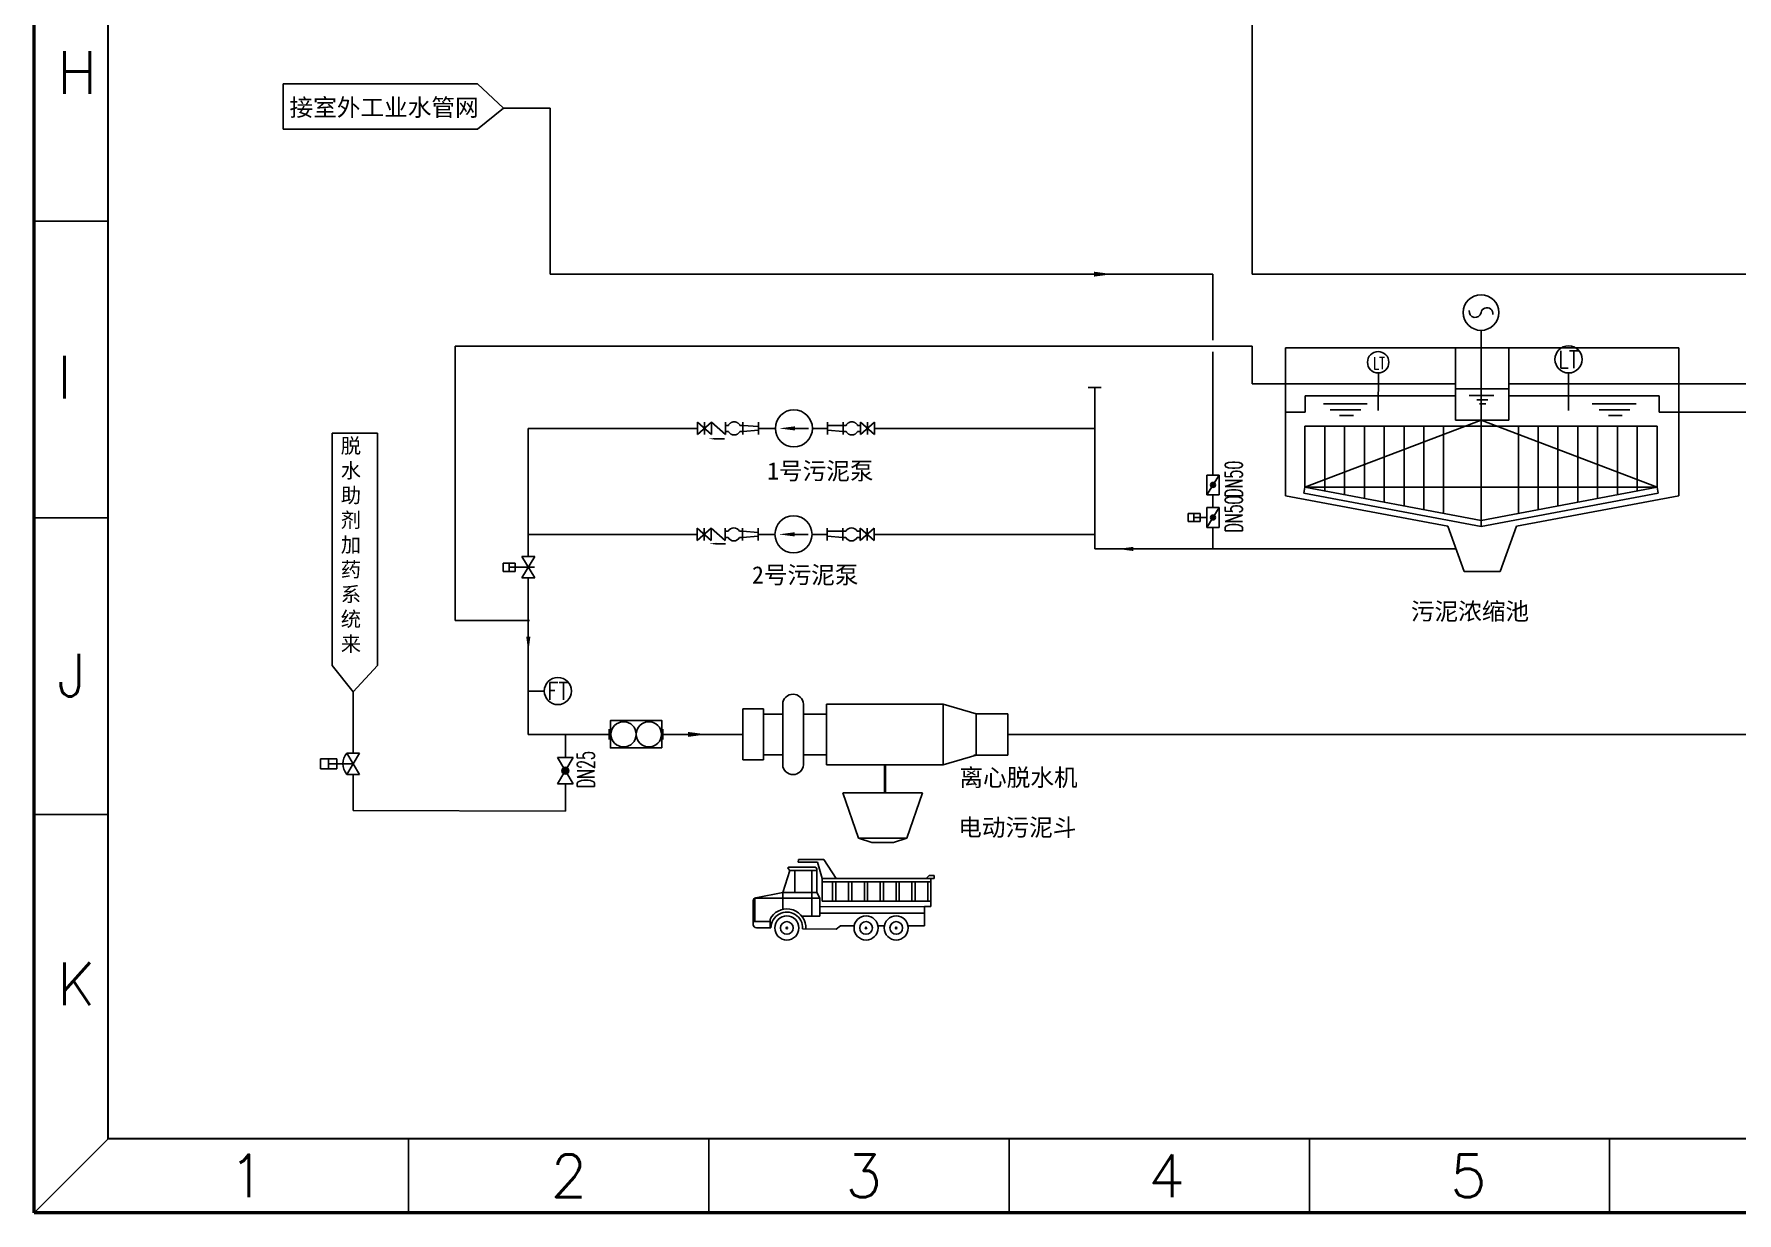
# Model space of a CAD drawing. Extents: x 4355 to 5355, y 1066 to 1761.
# Drawn here: x 4354.7 to 4698.5, y 1066.1 to 1304.2 of the extents above; entities that cross this region are included whole.
import ezdxf
from ezdxf.enums import TextEntityAlignment as Align

# ---------------------------------------------------------------- set-up
doc = ezdxf.new("R2010")
doc.units = 0
doc.header["$LTSCALE"] = 10
doc.header["$MEASUREMENT"] = 0
doc.linetypes.add('BORDER', pattern=[1.75, 0.5, -0.25, 0.5, -0.25, 0, -0.25])
doc.linetypes.add('DASHED', pattern=[0.75, 0.5, -0.25])
doc.layers.get('0').update_dxf_attribs({"linetype": 'CONTINUOUS'})
for name, color, linetype in [('修改', 7, 'CONTINUOUS'), ('排泥管', 126, 'DASHED'), ('气动蝶阀', 7, 'CONTINUOUS'), ('生活水', 3, 'BORDER'), ('管径', 2, 'CONTINUOUS'), ('阀门', 7, 'CONTINUOUS')]:
    doc.layers.add(name, color=color, linetype=linetype)
doc.styles.add('HZ', font='geditxt.shx', dxfattribs={"width": 0.7, "bigfont": 'hztxt1.shx'})
doc.styles.add('样式 2', font='txt.shx', dxfattribs={"height": 2})
doc.styles.add('样式 3', font='', dxfattribs={"height": 3.5})
doc.styles.get('样式 3').set_extended_font_data('FangSong')

# ---------------------------------------------------------------- blocks, each defined once
blk = doc.blocks.new('A$C17911FE2')
h = blk.add_hatch(color=0)
edge = h.paths.add_edge_path()
edge.add_arc((1.25, 2.000000170604835), 0.5, 0, 360)
at = {"color": 0}
for p, q in [((0, 1.706048351479694e-07), (2.5, 4.000000170604835)), ((0, 4.000000170604835), (0, 1.706048351479694e-07)), ((0, 4.000000170604835), (2.5, 4.000000170604835)), ((2.5, 4.000000170604835), (2.5, 1.706048351479694e-07)), ((0, 1.706048351479694e-07), (2.5, 1.706048351479694e-07))]:
    blk.add_line(p, q, dxfattribs=at)
blk.add_circle((1.25, 2.000000170604835), 0.5, dxfattribs=at)
blk = doc.blocks.new('A$C10D062EE')
at = {"layer": '气动蝶阀', "color": 7}
for p, q in [((3.541500518622342e-06, 2.830260075644219), (2.369562532599048, 2.830260075644219)), ((3.541500518622342e-06, 2.830260075644219), (3.541500518622342e-06, 1.169740265566361)), ((3.541500518622342e-06, 1.169740265566361), (2.369562532599048, 1.169740265566361)), ((1.148882656100568, 2.830260075645128), (1.148882656100568, 1.169740265566361)), ((3.73266406672542, 2.000000170605745), (1.148882656100568, 2.000000170605745)), ((2.369562532599048, 2.830260075644219), (2.369562532599048, 1.169740265566361))]:
    blk.add_line(p, q, dxfattribs=at)
at = {"color": 0}
blk.add_blockref('A$C17911FE2', (3.73266406672542, 9.094947017729282e-13), dxfattribs=at)

msp = doc.modelspace()

# ---------------------------------------------------------------- hatches: boundary and pattern name
h = msp.add_hatch(color=256)
h.paths.add_polyline_path([(4462.624734145856, 1155.430199404343, 0.2633039863583985), (4462.287968822681, 1156.025362675596), (4461.93043730153, 1155.430199404271), (4462.287968822618, 1154.835036133051, 0.2633039863868401)])
h.paths.add_polyline_path([(4461.572905780359, 1156.02536267563, 0.2633039863835419), (4461.236140457128, 1155.430199404343, 0.2633039864121206), (4461.572905780423, 1154.835036133017), (4461.93043730153, 1155.430199404271)])
h.paths.add_polyline_path([(4462.287968822681, 1156.025362675596, 0.277272260557975), (4461.572905780359, 1156.02536267563), (4461.93043730153, 1155.43019940427)])
h.paths.add_polyline_path([(4461.93043730153, 1155.430199404271), (4461.572905780423, 1154.835036133017, 0.2772722605000696), (4462.287968822617, 1154.835036133051)])

# ---------------------------------------------------------------- linework, layer by layer
at = {"color": 7, "linetype": 'ByBlock', "lineweight": 50}
for p, q in [((4354.679433501247, 1066.115752344358), (4354.679433501247, 1760.690298018598)), ((5354.627270808128, 1066.115752344358), (4354.679433501247, 1066.115752344358))]:
    msp.add_line(p, q, dxfattribs=at)
at = {"color": 7, "linetype": 'ByBlock', "lineweight": 30}
for p, q in [((4369.648712502847, 1081.085031345957), (4369.648712502847, 1745.721019016997)), ((5339.657991806527, 1081.085031345957), (4369.648712502847, 1081.085031345957))]:
    msp.add_line(p, q, dxfattribs=at)
at = {"color": 2}
for p, q in [((4600.621871371822, 1255.699312319346), (4600.621871371832, 1395.421391736801)), ((4600.621871371821, 1255.699312319346), (4725.519666179654, 1255.699312319337)), ((4439.703523605156, 1241.176059042858), (4600.621871371819, 1241.176059042849)), ((4439.703523605158, 1185.787640324403), (4439.703523605157, 1241.176059042858)), ((4600.621871371819, 1233.531598045918), (4600.62187137182, 1241.176059042849)), ((4641.631370147353, 1233.531598045918), (4600.621871371819, 1233.531598045918)), ((4652.450570147362, 1233.531598045919), (4718.237323551266, 1233.531598045919)), ((4686.719562197099, 1227.858815614811), (4707.509155618051, 1227.858815614811)), ((4454.703523605158, 1185.787640324403), (4439.703523605158, 1185.787640324403))]:
    msp.add_line(p, q, dxfattribs=at)
at = {"color": 5, "ltscale": 0.3}
for p, q in [((4444.212364050937, 1294.103909912964), (4404.962382401466, 1294.103909912964)), ((4404.962382401466, 1284.951611310107), (4404.962382401466, 1294.103909912964)), ((4449.488754967359, 1289.188519776736), (4444.212364050937, 1294.103909912964)), ((4444.212364050936, 1284.951611310107), (4449.488754967359, 1289.188519776736)), ((4458.87611843534, 1289.188519776736), (4449.488754967359, 1289.188519776736)), ((4458.87611843534, 1255.699312319347), (4458.87611843534, 1289.188519776736)), ((4444.212364050936, 1284.951611310107), (4404.962382401466, 1284.951611310107)), ((4458.876121419438, 1255.699312319347), (4592.691526701669, 1255.699312319347))]:
    msp.add_line(p, q, dxfattribs=at)
at = {"color": 7, "linetype": 'ByBlock', "lineweight": -3}
for p, q in [((4369.648712502847, 1266.368780780414), (4354.679433501247, 1266.368780780414)), ((4369.648712502847, 1206.491664774014), (4354.679433501247, 1206.491664774014)), ((4369.648712502847, 1146.614548767613), (4354.679433501247, 1146.614548767613)), ((4369.648712502847, 1081.085031345957), (4354.679433501247, 1066.115752344358)), ((4430.274292459329, 1081.085031345957), (4430.274292459329, 1066.115752344358)), ((4430.274292459329, 1081.085031345957), (4430.274292459329, 1066.115752344357)), ((4490.899872415809, 1081.085031345957), (4490.899872415809, 1066.115752344357)), ((4551.525452372286, 1081.085031345957), (4551.525452372286, 1066.115752344357)), ((4612.151032328769, 1081.085031345957), (4612.151032328769, 1066.115752344357)), ((4672.776612285249, 1081.085031345957), (4672.776612285246, 1066.115752344357))]:
    msp.add_line(p, q, dxfattribs=at)
at = {"color": 5}
for p, q in [((4592.691526701668, 1242.350046685048), (4592.691526701668, 1255.699312319347)), ((4592.691526701668, 1215.134862819599), (4592.691526701668, 1240.017455809808)), ((4592.691526701668, 1211.134862819599), (4592.691526701667, 1208.554706348644)), ((4592.691526701667, 1204.554706348644), (4592.691526701667, 1200.207554254622))]:
    msp.add_line(p, q, dxfattribs=at)
at = {"color": 0, "ltscale": 3}
for p, q in [((4646.812127407006, 1244.346207366053), (4646.812127407, 1204.737774766762)), ((4607.362378097617, 1240.820347517541), (4686.719562197099, 1240.820347517541)), ((4607.362378097617, 1240.820347517541), (4607.362378097605, 1210.955693268451)), ((4641.631370147353, 1226.242848574296), (4641.631370147353, 1240.820347517541)), ((4652.450570147356, 1240.820347517541), (4652.450570147356, 1226.242848574296)), ((4686.719562197099, 1210.955693268451), (4686.719562197099, 1240.820347517541)), ((4611.282280097611, 1231.151533294805), (4641.631370147353, 1231.151533294797)), ((4611.282280097611, 1231.151533294805), (4611.282280097611, 1227.858815614811)), ((4641.631370147353, 1232.575342773019), (4652.450570147356, 1232.575342773019)), ((4644.451489367214, 1231.221541823739), (4649.402785367216, 1231.221541823739)), ((4682.799660197093, 1231.151533294805), (4652.450570147356, 1231.151533294822)), ((4682.799660197093, 1227.858815614811), (4682.799660197093, 1231.151533294805)), ((4611.282280097611, 1227.858815614811), (4607.362378097617, 1227.858815614811)), ((4614.986174923624, 1229.542093294799), (4623.827454923629, 1229.542093294799)), ((4616.374974923633, 1228.275373294805), (4622.564094923629, 1228.275373294805)), ((4645.967521367216, 1230.309413823737), (4648.190497367218, 1230.309413823737)), ((4646.485701369611, 1229.516013661491), (4647.799237369612, 1229.516013661491)), ((4669.275345604647, 1229.542093294799), (4678.116625604652, 1229.542093294799)), ((4670.664145604655, 1228.275373294805), (4676.853265604651, 1228.275373294805)), ((4686.719562197099, 1227.858815614811), (4682.799660197093, 1227.858815614811)), ((4646.812127407012, 1226.242848574296), (4611.269279416243, 1212.661264053524)), ((4611.269279416243, 1224.989529933881), (4682.354975397769, 1224.989529933884)), ((4611.269279416249, 1224.989529933881), (4611.269279416243, 1212.661264053524)), ((4615.269279416238, 1224.989529933875), (4615.269279416238, 1211.906981188412)), ((4618.270014923625, 1227.135213294801), (4621.048734923627, 1227.135213294801)), ((4619.269279416231, 1224.989529933878), (4619.269279416238, 1211.152698323304)), ((4623.269279416238, 1224.989529933881), (4623.269279416243, 1210.398415458189)), ((4627.269279416231, 1224.989529933878), (4627.269279416238, 1209.64413259308)), ((4631.269279416231, 1224.989529933875), (4631.269279416238, 1208.889849727966)), ((4635.269279416238, 1224.989529933881), (4635.269279416238, 1208.135566862852)), ((4639.269279416238, 1224.989529933881), (4639.269279416243, 1207.38128399774)), ((4652.450570147356, 1226.242848574296), (4641.631370147353, 1226.242848574296)), ((4646.812127407006, 1226.242848574293), (4682.354975397769, 1212.661264053518)), ((4654.354975397786, 1224.989529933881), (4654.354975397769, 1207.38128399774)), ((4658.35497539778, 1224.989529933881), (4658.354975397774, 1208.135566862852)), ((4662.354975397769, 1224.989529933878), (4662.354975397774, 1208.889849727966)), ((4666.354975397769, 1224.989529933878), (4666.354975397774, 1209.64413259308)), ((4670.35497539778, 1224.989529933881), (4670.354975397769, 1210.398415458189)), ((4672.559185604648, 1227.135213294801), (4675.33790560465, 1227.135213294801)), ((4674.354975397774, 1224.989529933881), (4674.354975397774, 1211.152698323304)), ((4678.35497539778, 1224.989529933878), (4678.354975397774, 1211.906981188412)), ((4682.354975397769, 1224.989529933881), (4682.354975397769, 1212.661264053524)), ((4607.362378097605, 1210.955693268451), (4640.134837595996, 1204.77576710664)), ((4611.269279416243, 1212.661264053518), (4611.046913566278, 1211.482046758545)), ((4611.046913566278, 1211.482046758545), (4646.812127407, 1204.737774766759)), ((4611.269279416249, 1212.661264053518), (4646.812127407012, 1205.958923749342)), ((4611.269279416249, 1212.661264053518), (4682.354975397763, 1212.661264053521)), ((4682.354975397763, 1212.661264053521), (4646.812127407012, 1205.958923749342)), ((4682.577341247723, 1211.482046758548), (4646.812127407, 1204.737774766759)), ((4653.947102698713, 1204.77576710664), (4686.719562197099, 1210.955693268451)), ((4682.354975397769, 1212.661264053518), (4682.577341247728, 1211.482046758548)), ((4640.134837595996, 1204.77576710664), (4643.409950224392, 1195.639337153539)), ((4650.671990070312, 1195.639337153539), (4653.947102698713, 1204.77576710664)), ((4643.409950224392, 1195.639337153539), (4650.671990070312, 1195.639337153539))]:
    msp.add_line(p, q, dxfattribs=at)
for p, q in [((4414.852439710336, 1223.597017859372), (4424.004738313193, 1223.597017859372)), ((4414.852439710336, 1176.659835689775), (4414.852439710336, 1223.597017859372)), ((4424.004738313193, 1176.659835689774), (4424.004738313193, 1223.597017859372)), ((4414.852439710336, 1176.659835689775), (4419.089348176965, 1171.383444773352)), ((4419.089348176965, 1171.383444773352), (4424.004738313193, 1176.659835689774)), ((4419.089348176965, 1158.986009558075), (4419.089348176965, 1171.383444773352)), ((4454.465453407991, 1162.755899313897), (4470.802375683914, 1162.755899313898)), ((4464.745958223747, 1162.755899313898), (4464.746029134171, 1162.755899313898)), ((4476.258482824068, 1162.755899313898), (4476.258553734492, 1162.755899313898)), ((4481.658823558974, 1162.755899313898), (4486.647894016748, 1162.755899313898)), ((4419.089348176965, 1147.360919410416), (4419.089348176965, 1154.692076723406)), ((4419.089348176965, 1147.360919410416), (4461.942708055177, 1147.25788160859))]:
    msp.add_line(p, q)
at = {"color": 0, "linetype": 'Continuous', "ltscale": 3}
for p, q in [((4450.584054385231, 1197.346871091792), (4450.584054385231, 1195.668693885059)), ((4461.942708055176, 1162.755899313898), (4461.942708055177, 1158.081702929675)), ((4420.379092027155, 1154.692076723406), (4417.799604326776, 1158.986009558075)), ((4417.799604326776, 1154.692076723406), (4420.379092027155, 1158.986009558075)), ((4420.379092027155, 1158.986009558075), (4417.799604326776, 1158.986009558075)), ((4412.482437020879, 1157.855435391315), (4412.482437020879, 1155.822650890166)), ((4415.798921207059, 1157.855435391315), (4412.482437020879, 1157.855435391315)), ((4415.798921207059, 1155.822650890166), (4412.482437020879, 1155.822650890166)), ((4414.140679113958, 1157.855435391315), (4414.140679113958, 1155.822650890166)), ((4414.140679113958, 1156.839043140741), (4419.089348176965, 1156.839043140741)), ((4415.798921207059, 1157.855435391315), (4415.798921207059, 1155.822650890166)), ((4461.942708055177, 1156.124387805785), (4461.942708055177, 1154.736011002901)), ((4420.379092027155, 1154.692076723406), (4417.799604326776, 1154.692076723406)), ((4419.089348176962, 1147.360919410416), (4419.089348176962, 1154.692076723406)), ((4461.942708055177, 1152.778695878866), (4461.942708055177, 1147.257881608586))]:
    msp.add_line(p, q, dxfattribs=at)
at = {"color": 0}
msp.add_line((4457.692649366007, 1171.515119322156), (4454.465452158427, 1171.515119322156), dxfattribs=at)
at = {"color": 7}
for p, q in [((4470.802375683914, 1163.805659313893), (4470.802375683914, 1161.706139313893)), ((4481.658823558973, 1163.805659313893), (4481.658823558973, 1161.706139313893)), ((4463.523270956508, 1152.778695878866), (4460.337603646552, 1158.081702929675)), ((4460.337603646552, 1152.778695878866), (4463.523270956508, 1158.081702929675)), ((4463.523270956508, 1158.081702929675), (4460.337603646552, 1158.081702929675)), ((4463.523270956508, 1152.778695878866), (4460.337603646552, 1152.778695878866))]:
    msp.add_line(p, q, dxfattribs=at)
at = {"color": 5, "ltscale": 0.3}
msp.add_lwpolyline([(4568.66123555288, 1255.699312319347, 0.9974999999999998, 0, 0), (4572.451570707856, 1255.699312319347, 0, 0, 0)], format="xyseb", dxfattribs=at)
at = {"color": 7}
msp.add_lwpolyline([(4481.424638671921, 1160.026250772289), (4471.036560570967, 1160.026250772289), (4471.036560570967, 1165.556464279259), (4481.424638671921, 1165.556464279259)], close=True, dxfattribs=at)
for points, const_width in [([(4476.260227983579, 1162.769353051311), (4476.258518279279, 1162.769353051311)], 1.4), ([(4476.258423432795, 1162.791357525773), (4476.260227983577, 1162.791357525773)], 1.224)]:
    msp.add_lwpolyline(points, dxfattribs=dict(at, const_width=const_width))
msp.add_lwpolyline([(4486.712847546482, 1162.755899313892, 0.9974999999999998, 0, 0), (4490.503182701458, 1162.755899313892, 0, 0, 0)], format="xyseb")
for centre, radius in [((4646.812127407005, 1247.946207366052), 3.600000000000001), ((4473.705941297199, 1162.769353051311), 2.552576982079035), ((4478.811095261361, 1162.769353051311), 2.552576982079035), ((4461.930437301492, 1155.430199404343), 0.6942968443632533)]:
    msp.add_circle(centre, radius, dxfattribs=at)
at = {"color": 0}
for centre in [(4664.493407094107, 1238.49649001177), (4460.442649366007, 1171.515119322156)]:
    msp.add_circle(centre, 2.75, dxfattribs=at)
at = {"color": 7}
for centre, start, end in [((4645.630358103393, 1248.154585179253), 169.9999999999452, 349.9999999999452), ((4647.993896710624, 1247.737829552853), 349.9999999999452, 169.9999999999452)]:
    msp.add_arc(centre, 1.2, start, end, dxfattribs=at)
at = {"color": 0, "linetype": 'Continuous', "ltscale": 3}
msp.add_arc((4420.483797609066, 1156.839043140733), 3.437202114198923, 141.3452448781455, 218.6547551218545, dxfattribs=at)
at = {"layer": '修改', "color": 0}
for p, q in [((4626.077984734055, 1228.136100219247), (4626.086860068666, 1235.74649001177)), ((4664.484531759495, 1228.136100219247), (4664.493407094107, 1235.74649001177))]:
    msp.add_line(p, q, dxfattribs=at)
at = {"layer": '修改', "color": 0, "ltscale": 3}
for p, q in [((4568.82444065964, 1232.836826706203), (4568.82444065964, 1200.207552130088)), ((4488.606977581532, 1224.5528653839), (4454.465453407988, 1224.5528653839)), ((4454.46545340799, 1198.654748905753), (4454.465453407989, 1224.5528653839)), ((4488.606977581532, 1224.5528653839), (4483.49548764163, 1224.5528653839)), ((4568.82444065964, 1224.552865383893), (4524.381498352368, 1224.552865383893)), ((4488.534646588114, 1203.155910998555), (4454.465453407989, 1203.155910998554)), ((4488.534646588114, 1203.155910998554), (4483.967646660652, 1203.155910998554)), ((4568.82444065964, 1203.155910998555), (4524.309167358972, 1203.155910998554)), ((4641.772393910194, 1200.20755213009), (4568.82444065964, 1200.207552130089)), ((4641.772393910194, 1200.207552130089), (4604.106322036381, 1200.207552130089)), ((4454.465453407991, 1162.755899313898), (4454.46545340799, 1194.360816071091)), ((4470.445709170705, 1162.755899313895), (4470.802375683914, 1162.755899313894)), ((4476.258482824068, 1162.755899313894), (4476.258553734492, 1162.755899313894)), ((4481.658823558973, 1162.755899313893), (4497.806239056456, 1162.755899313891)), ((4551.254305923776, 1162.755899313891), (4707.509155618051, 1162.755899313891))]:
    msp.add_line(p, q, dxfattribs=at)
at = {"layer": '修改', "color": 0, "ltscale": 3, "const_width": 0.5599999999999998}
msp.add_lwpolyline([(4568.82444065964, 1200.207552130088), (4568.82444065964, 1200.207552130088)], dxfattribs=at)
at = {"layer": '修改', "color": 0}
msp.add_circle((4626.046392307629, 1237.906087700823), 2.159976809652289, dxfattribs=at)
at = {"layer": '排泥管', "color": 0, "ltscale": 3}
for p, q in [((4570.138857686256, 1232.836826706203), (4567.510023633023, 1232.836826706203)), ((4488.606977581532, 1225.787233553038), (4491.436167831218, 1223.318497214744)), ((4491.436167831218, 1225.787233553038), (4488.606977581532, 1223.318497214744)), ((4488.606977581532, 1225.787233553038), (4488.606977581532, 1223.31849721474)), ((4490.021572706368, 1225.787233553034), (4490.021572706368, 1223.31849721474)), ((4491.436167831218, 1225.787233553045), (4494.265358080904, 1223.318497214751)), ((4491.436167831218, 1225.787233553045), (4491.436167831218, 1223.318497214751)), ((4491.436167831218, 1225.787233553038), (4491.436167831218, 1223.318497214744)), ((4494.265358080904, 1225.787233553045), (4494.265358080904, 1223.318497214751)), ((4494.265358080889, 1225.165093380002), (4494.867113515726, 1225.165093380002)), ((4494.265358080889, 1223.940637387791), (4494.867113515726, 1223.940637387791)), ((4497.783334296973, 1225.165093380002), (4497.181578862122, 1225.165093380002)), ((4497.783334296973, 1223.940637387791), (4497.181578862122, 1223.940637387791)), ((4497.783334296973, 1225.787233553042), (4497.783334296973, 1223.318497214747)), ((4497.783334296973, 1225.165093380002), (4500.963363987748, 1224.932419436632)), ((4497.783334296973, 1223.940637387791), (4500.963363987748, 1224.173311331161)), ((4500.963363987748, 1225.787233553042), (4500.963363987748, 1223.318497214747)), ((4518.034331886613, 1225.165093380002), (4514.85430219583, 1225.165093380002)), ((4518.034331886613, 1223.940637387791), (4514.85430219583, 1224.173311331161)), ((4518.034331886613, 1225.787233553042), (4518.034331886613, 1223.318497214747)), ((4518.034331886613, 1225.165093380002), (4518.636087321449, 1225.165093380002)), ((4518.034331886613, 1223.940637387791), (4518.636087321449, 1223.940637387791)), ((4521.552308102697, 1225.165093380002), (4520.950552667846, 1225.165093380002)), ((4521.552308102697, 1223.940637387791), (4520.950552667846, 1223.940637387791)), ((4521.552308102682, 1225.787233553038), (4521.552308102682, 1223.31849721474)), ((4521.552308102682, 1225.787233553034), (4524.381498352368, 1223.31849721474)), ((4524.381498352368, 1225.787233553038), (4521.552308102682, 1223.31849721474)), ((4522.966903227525, 1225.787233553031), (4522.966903227525, 1223.318497214736)), ((4524.381498352368, 1225.787233553038), (4524.381498352368, 1223.31849721474)), ((4494.104339951349, 1222.459813170852), (4492.25860102671, 1222.459813170852)), ((4453.231085238841, 1196.507782488429), (4455.699821577135, 1196.507782488429))]:
    msp.add_line(p, q, dxfattribs=at)
at = {"layer": '排泥管', "color": 0, "linetype": 'ByBlock', "ltscale": 3}
for p, q in [((4504.339039644821, 1224.552865383896), (4500.963363987756, 1224.552865383896)), ((4511.035963044507, 1224.552865383893), (4506.377800452834, 1224.552865383893)), ((4514.85430219583, 1224.552865383896), (4511.820289644826, 1224.552865383896)), ((4514.85430219583, 1225.787233553042), (4514.85430219583, 1223.318497214747)), ((4488.534646588114, 1204.390279167693), (4491.3638368378, 1201.921542829402)), ((4491.3638368378, 1204.390279167696), (4488.534646588114, 1201.921542829402)), ((4488.534646588114, 1204.390279167693), (4488.534646588114, 1201.921542829398)), ((4489.949241712957, 1204.390279167689), (4489.949241712957, 1201.921542829394)), ((4491.363836837807, 1204.3902791677), (4494.193027087493, 1201.921542829405)), ((4491.363836837807, 1204.3902791677), (4491.363836837785, 1201.921542829405)), ((4491.3638368378, 1204.390279167696), (4491.3638368378, 1201.921542829402)), ((4494.193027087493, 1204.3902791677), (4494.193027087493, 1201.921542829405)), ((4494.193027087485, 1203.768138994656), (4494.794782522322, 1203.768138994656)), ((4497.71100330357, 1203.768138994656), (4497.109247868719, 1203.768138994656)), ((4497.71100330357, 1204.3902791677), (4497.71100330357, 1201.921542829409)), ((4497.71100330357, 1203.768138994656), (4500.891032994345, 1203.53546505129)), ((4500.891032994345, 1204.3902791677), (4500.891032994345, 1201.921542829409)), ((4514.781971202427, 1204.3902791677), (4514.781971202427, 1201.921542829409)), ((4517.962000893202, 1203.768138994656), (4514.781971202427, 1203.768138994656)), ((4517.962000893202, 1204.3902791677), (4517.962000893202, 1201.921542829409)), ((4517.962000893202, 1203.768138994656), (4518.563756328045, 1203.768138994656)), ((4521.479977109286, 1203.768138994656), (4520.878221674435, 1203.768138994656)), ((4521.479977109286, 1204.390279167696), (4524.309167358972, 1201.921542829402)), ((4521.479977109286, 1204.3902791677), (4521.479977109286, 1201.921542829402)), ((4524.309167358972, 1204.3902791677), (4521.479977109286, 1201.921542829402)), ((4522.894572234121, 1204.390279167693), (4522.894572234121, 1201.921542829398)), ((4524.309167358972, 1204.3902791677), (4524.309167358972, 1201.921542829402)), ((4494.244359331575, 1201.273692124753), (4492.398620406935, 1201.273692124753)), ((4494.193027087485, 1202.543683002453), (4494.794782522322, 1202.543683002453)), ((4497.71100330357, 1202.543683002453), (4497.109247868719, 1202.543683002453)), ((4497.71100330357, 1202.543683002453), (4500.891032994345, 1202.776356945819)), ((4504.266708651418, 1203.155910998554), (4500.891032994352, 1203.155910998554)), ((4510.963632051096, 1203.155910998554), (4506.30546945943, 1203.155910998554)), ((4514.781971202427, 1203.155910998554), (4511.747958651422, 1203.155910998554)), ((4517.962000893202, 1202.543683002453), (4514.781971202427, 1202.776356945819)), ((4517.962000893202, 1202.543683002453), (4518.563756328045, 1202.543683002453)), ((4521.479977109286, 1202.543683002453), (4520.878221674435, 1202.543683002453)), ((4497.806239056456, 1167.923411065362), (4497.806239056456, 1157.588387562423)), ((4501.981139345047, 1167.923411065362), (4497.806239056456, 1167.923411065362)), ((4501.981139345047, 1167.923411065362), (4501.981139345047, 1157.588387562423)), ((4505.82155884257, 1166.852220075601), (4501.981139345047, 1166.852220075601)), ((4505.82155884257, 1168.891336360371), (4505.82155884257, 1156.620462267415)), ((4509.996459131176, 1168.891336360371), (4509.996459131176, 1156.620462267415)), ((4514.662526966884, 1166.852220075601), (4509.996459131176, 1166.852220075601)), ((4514.662526966884, 1168.891336360371), (4514.662526966884, 1156.620462267415)), ((4538.238437510856, 1168.891336360371), (4514.662526966884, 1168.891336360371)), ((4538.238437510856, 1168.891336360371), (4538.238437510856, 1156.620462267415)), ((4538.238437510856, 1168.891336360371), (4544.869164081338, 1166.927996711244)), ((4544.869164081338, 1166.927996711244), (4544.869164081338, 1158.583801916541)), ((4544.869164081338, 1166.927996711244), (4551.254305923776, 1166.927996711244)), ((4551.254305923776, 1166.927996711244), (4551.254305923776, 1158.583801916541)), ((4505.82155884257, 1158.659578552185), (4501.981139345047, 1158.659578552185)), ((4514.662526966884, 1158.659578552185), (4509.996459131176, 1158.659578552185)), ((4501.981139345047, 1157.588387562423), (4497.806239056456, 1157.588387562423)), ((4538.238437510856, 1156.620462267415), (4514.662526966884, 1156.620462267415)), ((4538.238437510856, 1156.620462267415), (4544.869164081338, 1158.583801916541)), ((4544.413082521165, 1158.583801916541), (4551.254305923769, 1158.583801916541)), ((4544.869164081338, 1158.583801916541), (4551.254305923776, 1158.583801916541)), ((4534.083880627437, 1150.935579901709), (4517.936835619072, 1150.935579901706)), ((4521.127179189276, 1141.820312558272), (4517.936835619072, 1150.935579901706)), ((4534.083880627437, 1150.935579901709), (4530.89353705724, 1141.820312558272)), ((4523.796868206522, 1140.908785823928), (4521.127179189276, 1141.820312558272)), ((4530.89353705724, 1141.820312558272), (4521.127179189276, 1141.820312558272)), ((4530.89353705724, 1141.820312558272), (4528.224219499538, 1140.908785823928)), ((4528.224219499538, 1140.908785823928), (4523.796868206522, 1140.908785823928)), ((4505.821081182181, 1130.843715981427), (4507.278354700979, 1135.288115509738)), ((4507.278354700979, 1135.288115509738), (4506.911491785733, 1135.654978424866)), ((4507.024628870717, 1135.928115509864), (4512.373124741545, 1135.928115509737)), ((4507.27835470108, 1135.288115509738), (4512.693124741545, 1135.288115509738)), ((4508.275095828012, 1130.808115509738), (4508.275095828012, 1135.288115509738)), ((4508.954044579699, 1136.923069524425), (4512.862638540439, 1136.923069524425)), ((4511.719405949396, 1126.03954783103), (4511.719405949396, 1135.288115509738)), ((4512.693124741545, 1135.608115509737), (4512.693124741545, 1135.288115509738)), ((4512.693124741545, 1130.808115509738), (4512.693124741545, 1135.520914463733)), ((4512.862638540439, 1136.923069524425), (4513.824901817392, 1133.65137438281)), ((4536.390785739608, 1133.65137438281), (4513.824901817392, 1133.65137438281)), ((4513.824901817385, 1133.65137438281), (4513.824901817385, 1129.053766946809)), ((4513.824901817392, 1133.011374382807), (4535.750785739609, 1133.011374382807)), ((4515.910785739612, 1129.057629694816), (4515.910785739612, 1133.011374382807)), ((4516.550785739611, 1129.058814880001), (4516.550785739611, 1133.011374382807)), ((4519.110785739609, 1129.063555620741), (4519.110785739609, 1133.011374382807)), ((4519.750785739609, 1129.064740805926), (4519.750785739609, 1133.011374382807)), ((4522.310785739613, 1129.069481546666), (4522.310785739613, 1133.011374382807)), ((4522.950785739613, 1129.070666731851), (4522.950785739613, 1133.011374382807)), ((4525.510785739611, 1129.075407472595), (4525.510785739611, 1133.011374382807)), ((4526.15078573961, 1129.07659265778), (4526.15078573961, 1133.011374382807)), ((4528.710785739608, 1129.08133339852), (4528.710785739608, 1133.011374382807)), ((4529.350785739614, 1129.082518583705), (4529.350785739614, 1133.011374382807)), ((4531.910785739612, 1129.087259324445), (4531.910785739612, 1133.011374382807)), ((4532.550785739611, 1129.08844450963), (4532.550785739611, 1133.011374382807)), ((4534.790785739609, 1133.65137438281), (4535.430785739609, 1134.291374382809)), ((4535.110785739609, 1129.09318525037), (4535.110785739609, 1133.011374382807)), ((4535.430785739609, 1134.291374382809), (4536.390785739608, 1134.291374382809)), ((4535.750785739609, 1128.00380538835), (4535.750785739609, 1133.65137438281)), ((4536.390785739608, 1133.65137438281), (4536.390785739608, 1134.291374382809)), ((4499.883509998599, 1124.320493951213), (4499.883509998592, 1129.151981977112)), ((4500.159818293923, 1129.678601710845), (4513.355253520207, 1129.678601710845)), ((4500.203509998591, 1129.678601710845), (4500.203509998599, 1125.000307712572)), ((4500.400274641292, 1129.780005103049), (4505.838144444821, 1130.847064261422)), ((4505.821081182181, 1130.808115509738), (4505.821081182181, 1127.414170402571)), ((4505.838144444821, 1130.808115509738), (4512.693124741545, 1130.808115509738)), ((4512.693124741545, 1130.808115509738), (4513.355253520207, 1129.678601710845)), ((4513.355253520207, 1126.03954783103), (4513.355253520207, 1129.678601710845)), ((4513.355253520207, 1127.964712382028), (4534.465476933972, 1128.00380538835)), ((4513.824901817385, 1129.053766946809), (4535.750785739609, 1129.094370435555)), ((4534.465476933972, 1126.367957817542), (4534.465476933972, 1128.00380538835)), ((4534.465476933972, 1128.00380538835), (4535.750785739609, 1128.00380538835)), ((4503.294683388991, 1125.000307712572), (4499.883509998599, 1125.000307712572)), ((4503.294683389027, 1123.680493951214), (4503.294683388984, 1125.150624960915)), ((4509.6805595433, 1126.03954783103), (4513.355253520207, 1126.03954783103)), ((4513.355253520207, 1126.67954783103), (4534.426528182292, 1126.67954783103)), ((4534.465476933972, 1124.069981468073), (4534.465476933972, 1126.367957817542)), ((4503.461083389662, 1123.680493951214), (4500.523509998598, 1123.680493951214)), ((4509.857291535885, 1123.512001260523), (4516.626948661909, 1123.407852689354)), ((4516.626948661909, 1123.407852689354), (4517.483821199002, 1124.1089302197)), ((4517.444872447228, 1124.108930219757), (4520.2881313203, 1124.108930219757)), ((4517.483821198915, 1124.108930219757), (4517.444872447228, 1124.108930219757)), ((4525.039879025982, 1124.108930219757), (4526.325187831619, 1124.108930219757)), ((4531.154833040669, 1124.069981468073), (4534.465476933972, 1124.069981468073))]:
    msp.add_line(p, q, dxfattribs=at)
at = {"layer": '排泥管', "linetype": 'ByBlock', "ltscale": 3}
for p, q in [((4508.99299333138, 1137.507300799715), (4508.954044579699, 1136.923069524425)), ((4514.134228553925, 1137.507300799715), (4508.99299333138, 1137.507300799715)), ((4516.587999910134, 1133.65137438281), (4514.134228553925, 1137.507300799715))]:
    msp.add_line(p, q, dxfattribs=at)
at = {"layer": '排泥管', "color": 0, "linetype": 'ByBlock', "ltscale": 3}
for points in [[(4508.296657625038, 1224.552865383896, 0.8416406249999997, 0, 0), (4505.098562338024, 1224.552865383896, 0, 0, 0)], [(4508.224326631635, 1203.155910998554, 0.8416406249999997, 0, 0), (4505.02623134462, 1203.155910998554, 0, 0, 0)], [(4492.398620406935, 1201.273692124753, 0.3740624999999999, 0, 0), (4490.977244723819, 1201.273692124753, 0, 0, 0)]]:
    msp.add_lwpolyline(points, format="xyseb", dxfattribs=at)
at = {"layer": '排泥管', "color": 0, "ltscale": 3}
for points in [[(4492.25860102671, 1222.459813170852, 0.3740624999999999, 0, 0), (4490.837225343594, 1222.459813170852, 0, 0, 0)], [(4576.625040453067, 1200.207552130089, 0.84, 0, 0), (4573.433179269932, 1200.207552130089, 0, 0, 0)], [(4454.465453407991, 1182.520292710944, 0.84, 0, 0), (4454.465453407991, 1179.328431527809, 0, 0, 0)]]:
    msp.add_lwpolyline(points, format="xyseb", dxfattribs=at)
at = {"layer": '排泥管', "color": 0, "linetype": 'ByBlock', "ltscale": 3, "const_width": 0.5319999999999998}
msp.add_lwpolyline([(4526.450482238874, 1156.620462267415), (4526.450482238874, 1150.935579901706)], dxfattribs=at)
at = {"layer": '排泥管', "color": 0, "linetype": 'ByBlock', "ltscale": 3}
for centre, radius in [((4508.07966464482, 1224.552865383893), 3.740625), ((4508.007333651416, 1203.155910998554), 3.740625), ((4506.661055633757, 1123.667165876119), 2.432), ((4506.661055633757, 1123.667165876119), 1.28), ((4522.661055633757, 1123.667165876119), 2.432), ((4522.661055633757, 1123.667165876119), 1.28), ((4528.741055633752, 1123.667165876119), 2.431999999999998), ((4528.741055633752, 1123.667165876119), 1.28), ((4506.661055633757, 1123.667165876119), 0.16), ((4522.661055633757, 1123.667165876119), 0.16), ((4528.741055633752, 1123.667165876119), 0.16)]:
    msp.add_circle(centre, radius, dxfattribs=at)
at = {"layer": '排泥管', "color": 0, "ltscale": 3}
for centre, start, end in [((4496.024346188924, 1224.594831615432), 26.2331817522676, 153.7668182477324), ((4496.024346188924, 1224.51089915236), 206.2331817522673, 333.7668182477324), ((4519.793319994647, 1224.594831615432), 26.2331817522676, 153.7668182477324), ((4519.793319994647, 1224.51089915236), 206.2331817522673, 333.7668182477324)]:
    msp.add_arc(centre, 1.290110824714119, start, end, dxfattribs=at)
at = {"layer": '排泥管', "color": 0, "linetype": 'ByBlock', "ltscale": 3}
for centre, radius, start, end in [((4495.95201519552, 1203.197877230087), 1.290110824714119, 26.2331817522676, 153.7668182477324), ((4519.720989001236, 1203.197877230087), 1.290110824714119, 26.2331817522676, 153.7668182477324), ((4495.95201519552, 1203.113944767022), 1.290110824714119, 206.2331817522673, 333.7668182477324), ((4519.720989001236, 1203.113944767022), 1.290110824714119, 206.2331817522673, 333.7668182477324), ((4507.909008986873, 1168.780057266768), 2.090414107686536, 3.05147075373822, 176.9485292462618), ((4507.909008986873, 1156.731741361021), 2.090414107686536, 183.0514707537382, 356.9485292462618), ((4507.024628870717, 1135.768115509864), 0.16, 90, 225.000000004264), ((4512.373124741545, 1135.608115509737), 0.32, 0, 90), ((4500.523509998591, 1129.151981977112), 0.6400000000000019, 101.1019431174729, 180), ((4500.523509998598, 1124.320493951213), 0.64, 180, 270), ((4504.57468338899, 1125.150624960915), 1.28, 144.586289881904, 180), ((4506.661055633757, 1123.667165876119), 3.199999999999998, 357.2206984174178, 180), ((4506.661055633757, 1123.667165876119), 3.840000000000003, 357.5371030825015, 144.586289881904)]:
    msp.add_arc(centre, radius, start, end, dxfattribs=at)
at = {"layer": '生活水', "color": 0, "ltscale": 3}
for p, q in [((4454.465453407988, 1196.507782488426), (4450.584054385231, 1196.507782488426)), ((4453.175709557806, 1198.654748905753), (4455.755197258174, 1194.360816071091)), ((4455.755197258174, 1198.654748905753), (4453.175709557806, 1194.360816071091)), ((4455.755197258174, 1198.654748905753), (4453.175709557806, 1198.654748905753)), ((4455.755197258174, 1194.360816071091), (4453.175709557806, 1194.360816071091))]:
    msp.add_line(p, q, dxfattribs=at)
msp.add_lwpolyline([(4449.364636013596, 1195.668693885059), (4449.364636013596, 1197.346871091792), (4451.803472756866, 1197.346871091792), (4451.803472756866, 1195.668693885059)], close=True, dxfattribs=at)

# ---------------------------------------------------------------- block references
at = {"layer": '阀门', "color": 0}
for name, p in [('A$C17911FE2', (4591.441526701668, 1211.134862648994)), ('A$C10D062EE', (4587.708862634941, 1204.554706178038))]:
    msp.add_blockref(name, p, dxfattribs=at)

# ---------------------------------------------------------------- texts
at = {"color": 7, "linetype": 'ByBlock', "lineweight": -3, "style": '样式 2'}
for s, p in [('H', (4359.333443555591, 1292.122226359308)), ('I', (4359.333443555591, 1230.588817970153)), ('J', (4359.333443555591, 1170.44129795713)), ('K', (4359.333443555591, 1108.076357231831)), ('1', (4394.019860649421, 1069.305498851189)), ('2', (4458.976420600457, 1069.305498851189)), ('3', (4518.480424513016, 1069.305498851189)), ('4', (4579.643902404801, 1069.305498851189)), ('5', (4640.570311704042, 1069.305498851189))]:
    msp.add_text(s, height=8.590779406684256, dxfattribs=at).set_placement(p)
at = {"style": '样式 3'}
msp.add_text('接室外工业水管网', height=3.5, dxfattribs=at).set_placement((4406.255432525253, 1287.629741164917))
at = {"color": 4, "style": 'HZ', "width": 0.85}
for s, p in [('LT', (4664.493407094107, 1238.49649001177)), ('FT', (4460.442649366007, 1171.515119322156))]:
    msp.add_text(s, height=3.5, dxfattribs=at).set_placement(p, align=Align.MIDDLE_CENTER)
at = {"style": '样式 3'}
for s, p in [('1号污泥泵', (4513.434413742601, 1215.965134466684)), ('2号污泥泵', (4510.377975471427, 1194.970401618365)), ('污泥浓缩池', (4644.585572601727, 1187.621784848538)), ('离心脱水机', (4553.431969804642, 1154.057552392805)), ('电动污泥斗', (4553.192015956163, 1143.988290327748))]:
    msp.add_text(s, height=3.5, dxfattribs=at).set_placement(p, align=Align.MIDDLE_CENTER)
at = {"insert": (4416.604190132395, 1222.550048995672), "char_height": 3, "attachment_point": 1, "style": '样式 3'}
msp.add_mtext_dynamic_manual_height_columns('脱水助\\P剂\\P加\\P药\\P系统来', width=4.480323585359656, gutter_width=0, heights=[60.5543784438355], dxfattribs=at)
at = {"layer": '修改', "color": 0, "style": 'HZ', "width": 0.7}
msp.add_text('LT', height=2.4, dxfattribs=at).set_placement((4625.048298184592, 1236.514928619696))
at = {"layer": '管径', "color": 4, "ltscale": 0.3, "style": 'HZ', "width": 0.6}
for s, p in [('DN50', (4598.638176584255, 1210.548460208395)), ('DN50', (4598.638176584255, 1203.522592987715)), ('DN25', (4467.84779180747, 1151.899613266256))]:
    msp.add_text(s, height=3.5, rotation=90, dxfattribs=at).set_placement(p)

doc.saveas('drawing.dxf')
